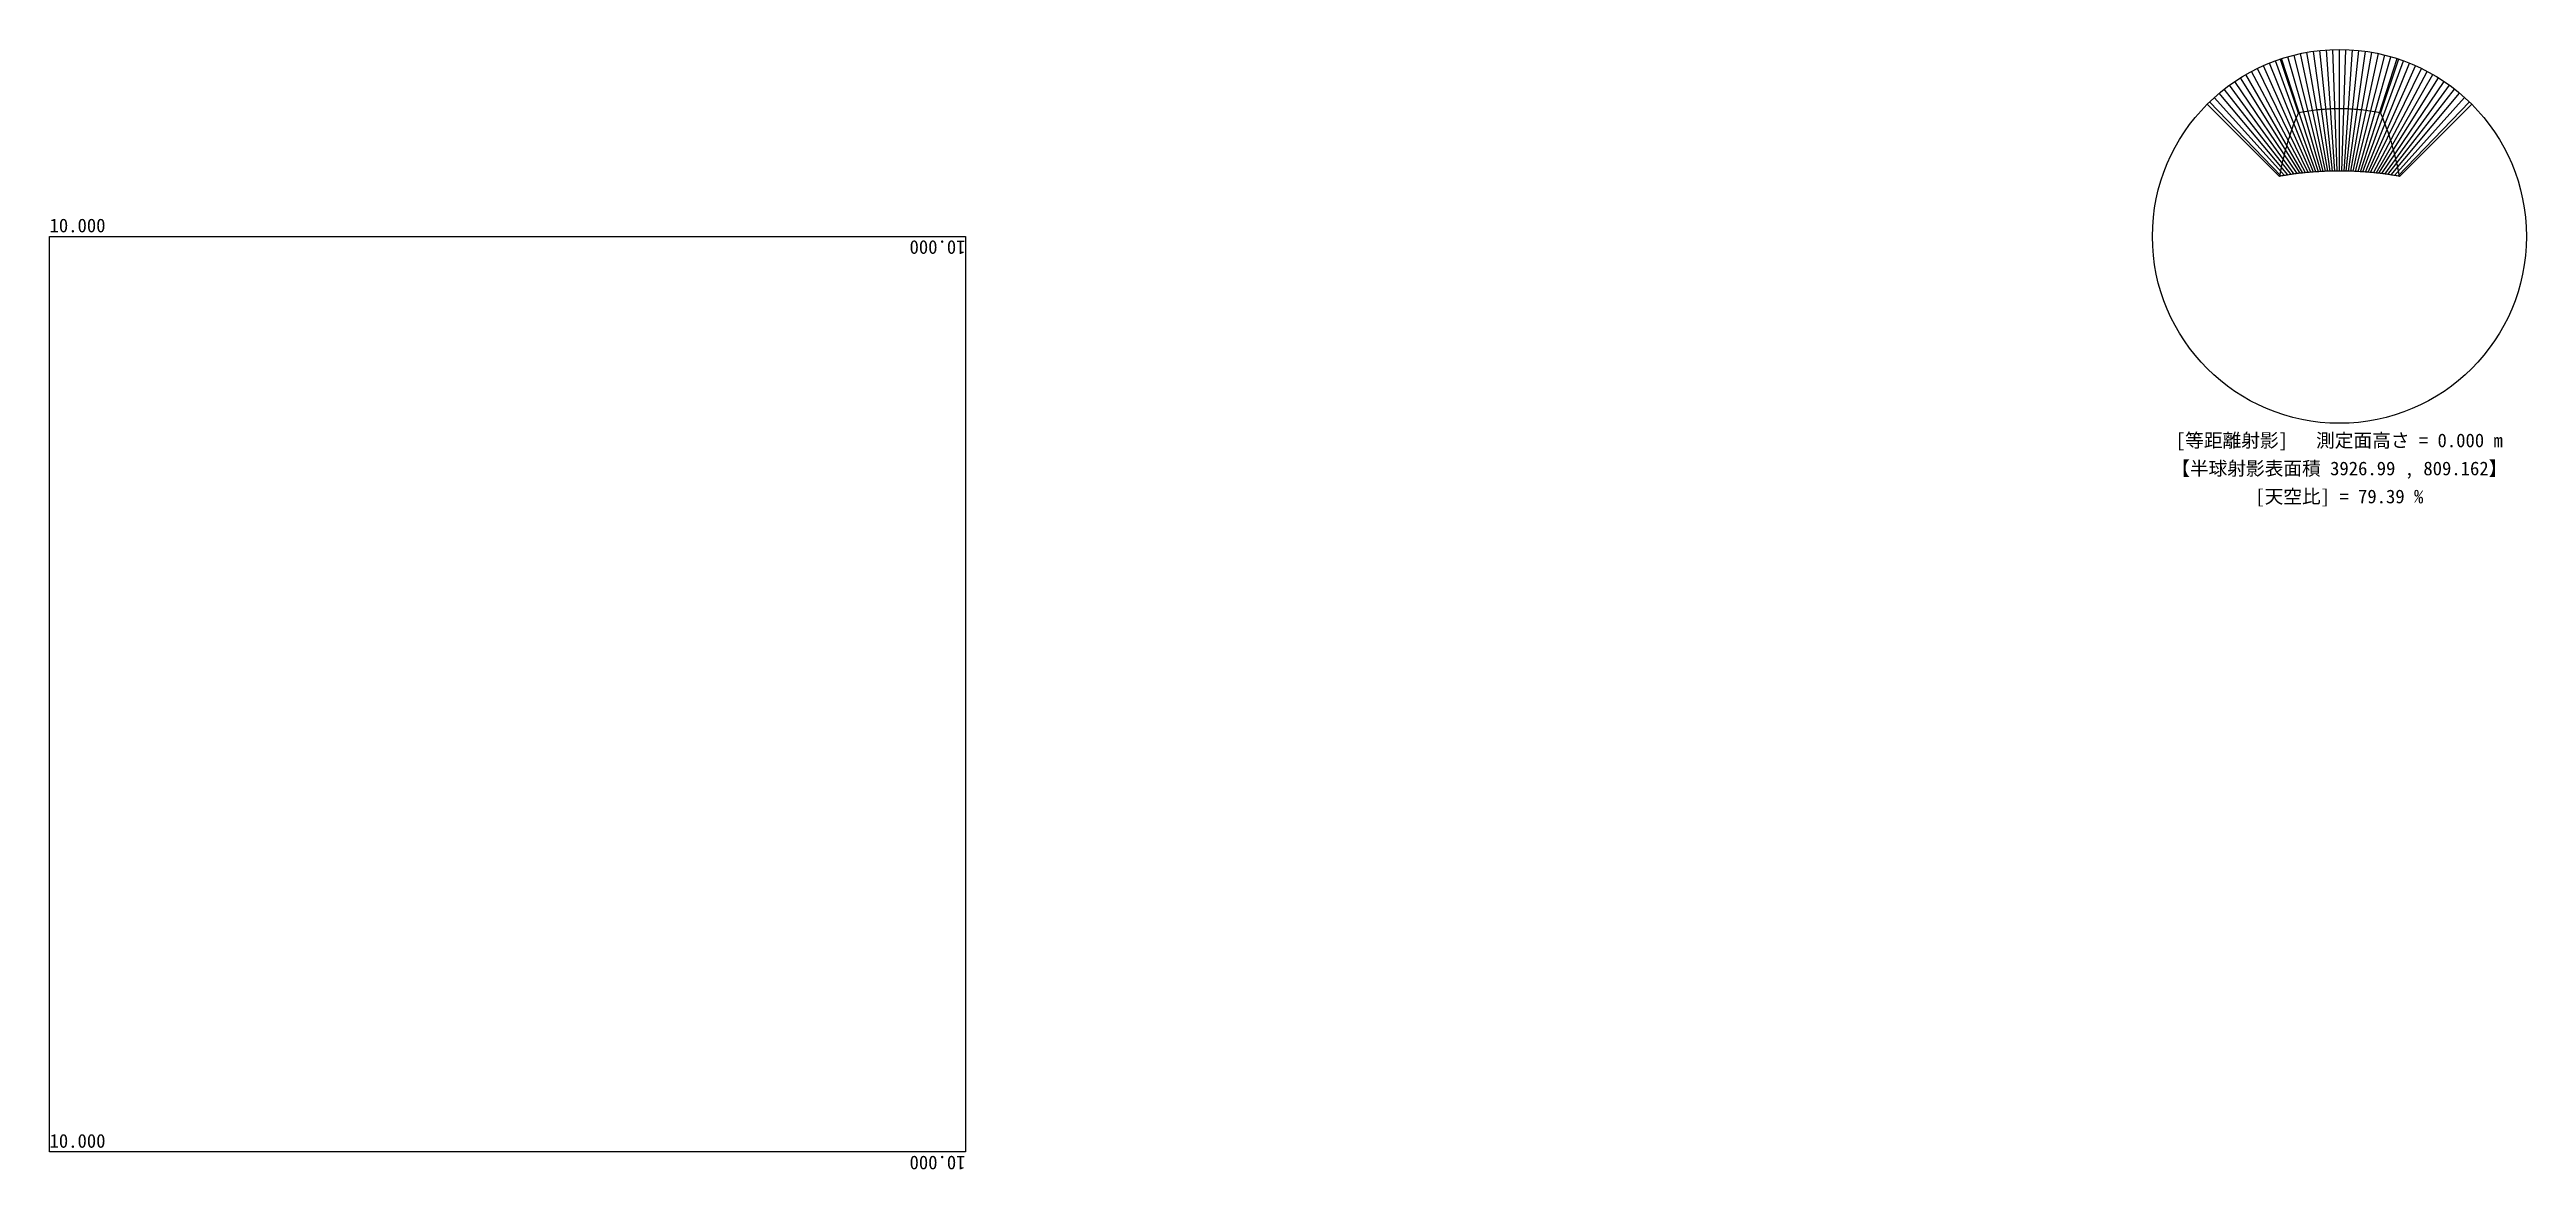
# Model space of a CAD drawing. Units: millimetres at full size, sheet at 1:100. Extents: x -9429 to 23684, y -9848 to 5133.
import ezdxf
from ezdxf.enums import TextEntityAlignment as Align

# ---------------------------------------------------------------- set-up
doc = ezdxf.new("R2010")
doc.units = ezdxf.units.MM
doc.header["$LTSCALE"] = 100
doc.layers.add('0-0', color=4, linetype='Continuous')
doc.styles.add('ＭＳ ゴシック', font='')
doc.styles.get('ＭＳ ゴシック').set_extended_font_data('MS Gothic')

msp = doc.modelspace()

# ---------------------------------------------------------------- linework, layer by layer
at = {"layer": '0-0'}
for p, q in [((20869.3, 3496.3), (20328.6, 4981.9)), ((20902.4, 3498.4), (20411.1, 5010.3)), ((20934.9, 3500.3), (20494.6, 5035.8)), ((20966.9, 3501.9), (20578.9, 5058.4)), ((20998.6, 3503.3), (20663.9, 5078)), ((21030, 3504.4), (20749.6, 5094.7)), ((21061, 3505.4), (20835.7, 5108.3)), ((21091.9, 3506.1), (20922.4, 5119)), ((21122.6, 3506.6), (21009.3, 5126.6)), ((21153.1, 3506.9), (21096.4, 5131.1)), ((21183.7, 3507), (21183.7, 5132.7)), ((21214.2, 3506.9), (21270.9, 5131.1)), ((21244.8, 3506.6), (21358.1, 5126.6)), ((21275.5, 3506.1), (21445, 5119)), ((21306.3, 3505.4), (21531.6, 5108.3)), ((21337.4, 3504.4), (21617.8, 5094.7)), ((21368.7, 3503.3), (21703.5, 5078)), ((21400.4, 3501.9), (21788.5, 5058.4)), ((21432.5, 3500.3), (21872.8, 5035.8)), ((21465, 3498.4), (21956.2, 5010.3)), ((21498, 3496.3), (22038.7, 4981.9)), ((20577.6, 3466.8), (19714.2, 4655.2)), ((20617.6, 3472), (19785.7, 4705.2)), ((20656.3, 3476.6), (19858.9, 4752.8)), ((20694, 3480.8), (19933.7, 4797.7)), ((20730.7, 3484.6), (20010, 4840)), ((20766.5, 3488.1), (20087.7, 4879.6)), ((20801.5, 3491.1), (20166.8, 4916.5)), ((20835.7, 3493.8), (20247.2, 4950.6)), ((21531.6, 3493.8), (22120.2, 4950.6)), ((21565.9, 3491.1), (22200.5, 4916.5)), ((21600.9, 3488.1), (22279.6, 4879.6)), ((21636.7, 3484.6), (22357.4, 4840)), ((21673.4, 3480.8), (22433.7, 4797.7)), ((21711, 3476.6), (22508.5, 4752.8)), ((21749.8, 3472), (22581.7, 4705.2)), ((21789.7, 3466.8), (22653.1, 4655.2)), ((20404.1, 3439.9), (19447, 4431)), ((20449.8, 3447.7), (19510.8, 4490.5)), ((20493.9, 3454.7), (19576.7, 4547.8)), ((20536.5, 3461.1), (19644.5, 4602.7)), ((21830.9, 3461.1), (22722.8, 4602.7)), ((21873.5, 3454.7), (22790.6, 4547.8)), ((21917.5, 3447.7), (22856.5, 4490.5)), ((21963.3, 3439.9), (22920.3, 4431))]:
    msp.add_line(p, q, dxfattribs=at)
at = {"layer": '0-0', "color": 7}
for p, q in [((20393.1, 5004.4), (20633.1, 4284.5)), ((21974.2, 5004.4), (21734.3, 4284.5)), ((19415.9, 4400.4), (20380.6, 3435.8))]:
    msp.add_line(p, q, dxfattribs=at)
for points in [[(21734.3, 4284.5), (21706.3, 4290), (21677.9, 4295.2), (21649.4, 4300.2), (21620.6, 4304.9), (21591.5, 4309.3), (21562.2, 4313.5), (21532.8, 4317.3), (21503.1, 4320.9), (21473.2, 4324.2), (21443.2, 4327.1), (21413, 4329.8), (21382.7, 4332.1), (21352.3, 4334.1), (21321.8, 4335.8), (21291.2, 4337.1), (21260.5, 4338.1), (21229.8, 4338.8), (21199, 4339.1), (21168.3, 4339.1), (21137.6, 4338.8), (21106.9, 4338.1), (21076.2, 4337.1), (21045.6, 4335.8), (21015.1, 4334.1), (20984.6, 4332.1), (20954.3, 4329.8), (20924.2, 4327.1), (20894.1, 4324.2), (20864.3, 4320.9), (20834.6, 4317.3), (20805.1, 4313.5), (20775.8, 4309.3), (20746.8, 4304.9), (20718, 4300.2), (20689.4, 4295.2), (20661.1, 4290), (20633.1, 4284.5)], [(22951.4, 4400.4), (21986.8, 3435.8), (21971.8, 3438.5), (21956.6, 3441.1), (21941.3, 3443.7), (21925.8, 3446.3), (21910.2, 3448.9), (21894.5, 3451.4), (21878.6, 3453.9), (21862.6, 3456.4), (21846.4, 3458.8), (21830.1, 3461.2), (21813.7, 3463.5), (21797.1, 3465.8), (21780.4, 3468), (21763.5, 3470.2), (21746.6, 3472.4), (21729.5, 3474.5), (21712.2, 3476.5), (21694.9, 3478.5), (21677.4, 3480.4), (21659.8, 3482.3), (21642.1, 3484.1), (21624.3, 3485.9), (21606.4, 3487.5), (21588.4, 3489.2), (21570.3, 3490.7), (21552.1, 3492.2), (21533.8, 3493.7), (21515.4, 3495.1), (21496.9, 3496.4), (21478.3, 3497.6), (21459.7, 3498.7), (21441, 3499.8), (21422.2, 3500.8), (21403.3, 3501.8), (21384.4, 3502.6), (21365.5, 3503.4), (21346.5, 3504.1), (21327.4, 3504.8)], [(20633.1, 4284.5), (20625.3, 4266.4), (20617.4, 4247.6), (20609.3, 4228.2), (20601, 4207.9), (20592.6, 4186.9), (20584, 4165.1), (20575.3, 4142.3), (20566.4, 4118.7), (20557.3, 4094.2), (20548.1, 4068.6), (20538.7, 4042), (20529.2, 4014.3), (20519.5, 3985.5), (20509.8, 3955.5), (20499.9, 3924.3), (20489.9, 3891.7), (20479.8, 3857.9), (20469.7, 3822.6), (20459.5, 3785.9), (20449.3, 3747.7), (20439.2, 3708), (20429.1, 3666.8), (20419, 3623.9), (20409.1, 3579.3), (20399.4, 3533.2), (20389.8, 3485.3), (20380.6, 3435.8)], [(21986.8, 3435.8), (21977.5, 3485.3), (21968, 3533.2), (21958.2, 3579.3), (21948.3, 3623.9), (21938.3, 3666.8), (21928.2, 3708), (21918, 3747.7), (21907.8, 3785.9), (21897.7, 3822.6), (21887.5, 3857.9), (21877.5, 3891.7), (21867.5, 3924.3), (21857.6, 3955.5), (21847.8, 3985.5), (21838.2, 4014.3), (21828.6, 4042), (21819.3, 4068.6), (21810, 4094.2), (21801, 4118.7), (21792.1, 4142.3), (21783.3, 4165.1), (21774.7, 4186.9), (21766.3, 4207.9), (21758.1, 4228.2), (21750, 4247.6), (21742, 4266.4), (21734.3, 4284.5)], [(20603.8, 3470.2), (20587, 3468), (20570.3, 3465.8), (20553.7, 3463.5), (20537.2, 3461.2), (20520.9, 3458.8), (20504.8, 3456.4), (20488.7, 3453.9), (20472.9, 3451.4), (20457.1, 3448.9), (20441.5, 3446.3), (20426.1, 3443.7), (20410.8, 3441.1), (20395.6, 3438.5), (20380.6, 3435.8)], [(21327.4, 3504.8), (21308.3, 3505.3), (21289.2, 3505.8), (21270.1, 3506.2), (21250.9, 3506.5), (21231.7, 3506.8), (21212.5, 3506.9), (21193.3, 3507), (21174.1, 3507), (21154.9, 3506.9), (21135.6, 3506.8), (21116.5, 3506.5), (21097.3, 3506.2), (21078.1, 3505.8), (21059, 3505.3), (21039.9, 3504.8), (21020.9, 3504.1), (21001.9, 3503.4), (20982.9, 3502.6), (20964, 3501.8), (20945.2, 3500.8), (20926.4, 3499.8), (20907.7, 3498.7), (20889, 3497.6), (20870.5, 3496.4), (20852, 3495.1), (20833.6, 3493.7), (20815.3, 3492.2), (20797.1, 3490.7), (20778.9, 3489.2), (20760.9, 3487.5), (20743, 3485.9), (20725.2, 3484.1), (20707.5, 3482.3), (20689.9, 3480.4), (20672.5, 3478.5), (20655.1, 3476.5), (20637.9, 3474.5), (20620.8, 3472.4), (20603.8, 3470.2)]]:
    msp.add_lwpolyline(points, dxfattribs=at)
msp.add_lwpolyline([(-9428.6, 2632.7), (2816.3, 2632.7), (2816.3, -9612.2), (-9428.6, -9612.2)], close=True, dxfattribs=at)
msp.add_circle((21183.7, 2632.7), 2500, dxfattribs=at)

# ---------------------------------------------------------------- texts
at = {"layer": '0-0', "color": 2, "style": 'ＭＳ ゴシック'}
for p in [(-9428.6, 2632.7), (-9428.6, -9612.2)]:
    msp.add_text('10.000', height=183.3, dxfattribs=at).set_placement(p, align=Align.BOTTOM_LEFT)
for p in [(2816.3, 2632.7), (2816.3, -9612.2)]:
    msp.add_text('10.000', height=183.3, rotation=180, dxfattribs=at).set_placement(p, align=Align.BOTTOM_LEFT)
at = {"layer": '0-0', "style": 'ＭＳ ゴシック'}
for s, p in [('[等距離射影] \u3000測定面高さ = 0.000 m', (18996.2, -242.3)), ('【半球射影表面積 3926.99 , 809.162】', (18933.7, -617.3)), ('[天空比] = 79.39 %', (20058.7, -992.3))]:
    msp.add_text(s, height=183.3, dxfattribs=at).set_placement(p, align=Align.BOTTOM_LEFT)

doc.saveas('drawing.dxf')
